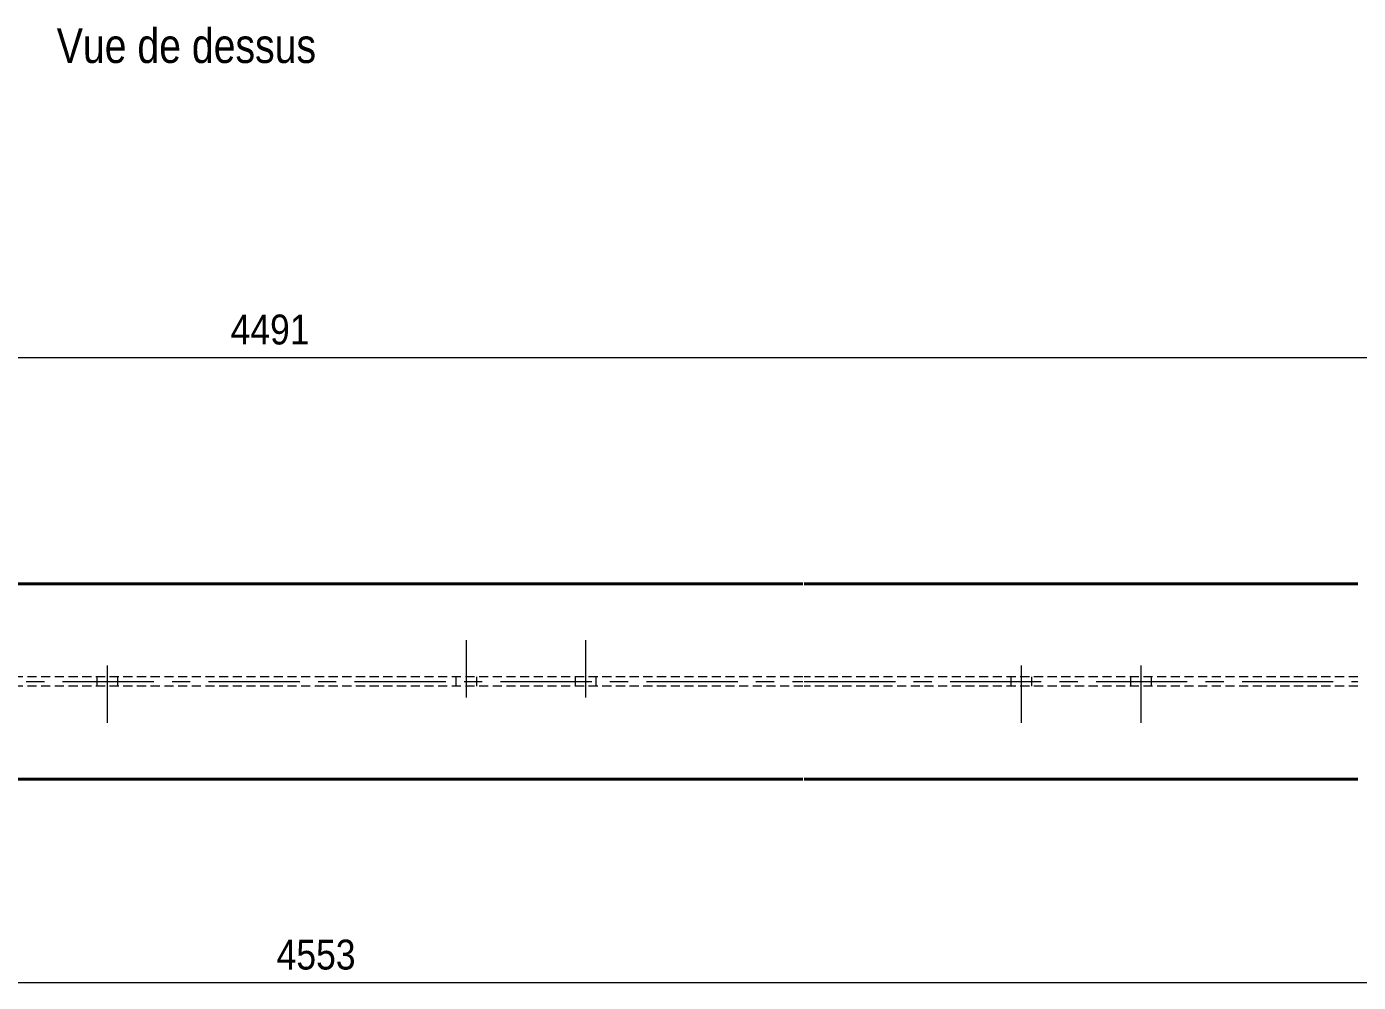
# Model space of a CAD drawing. Header units: millimetres. Extents: x 2 to 410, y 5 to 282.
# Drawn here: x 202.3 to 318.2, y 113.8 to 196.9 of the extents above; entities that cross this region are included whole.
import ezdxf

# ---------------------------------------------------------------- set-up
doc = ezdxf.new("R2010")
doc.units = ezdxf.units.MM
for name, pattern in [('AXES', [12.7, 7.9375, -1.5875, 1.5875, -1.5875]), ('CACHE2', [1.190625, 0.79375, -0.396875]), ('INTERROMPUX2', [9.525, 6.35, -3.175])]:
    doc.linetypes.add(name, pattern=pattern)
for name, color, linetype, lineweight in [('Autre type objet', 1, 'Continuous', 0), ('Axe', 1, 'Continuous', 0), ('Boulon', 7, 'Continuous', 0), ('Cache', 7, 'Continuous', 0), ('Cotation', 7, 'Continuous', 0), ('Piece', 2, 'Continuous', 0)]:
    doc.layers.add(name, color=color, linetype=linetype, lineweight=lineweight)
doc.styles.add('ARIAL', font='ARIAL.TTF')
doc.styles.add('COMIC_SANS_MS', font='COMIC.TTF')

# ---------------------------------------------------------------- blocks, each defined once
blk = doc.blocks.new('*A22')
at = {"layer": 'Boulon', "linetype": 'INTERROMPUX2', "lineweight": 0}
for p, q in [((208.45644, 140.320372), (208.45644, 139.520372)), ((208.45644, 140.320372), (208.45644, 139.520372)), ((208.45644, 140.320372), (208.45644, 139.520372)), ((209.356439, 141.320361), (209.356442, 136.320361)), ((209.356439, 141.320361), (209.356442, 136.320361)), ((209.356439, 141.320361), (209.356442, 136.320361)), ((210.25644, 140.320373), (210.25644, 139.520373)), ((210.25644, 140.320373), (210.25644, 139.520373)), ((210.25644, 140.320373), (210.25644, 139.520373))]:
    blk.add_line(p, q, dxfattribs=at)
blk = doc.blocks.new('*A24')
at = {"layer": 'Boulon', "linetype": 'INTERROMPUX2', "lineweight": 0}
for p, q in [((298.371721, 140.320372), (298.371722, 139.520372)), ((298.371721, 140.320372), (298.371722, 139.520372)), ((298.371721, 140.320372), (298.371722, 139.520372)), ((299.271721, 141.320395), (299.271724, 136.320395)), ((299.271721, 141.320395), (299.271724, 136.320395)), ((299.271721, 141.320395), (299.271724, 136.320395)), ((300.171721, 140.320373), (300.171722, 139.520373)), ((300.171721, 140.320373), (300.171722, 139.520373)), ((300.171721, 140.320373), (300.171722, 139.520373))]:
    blk.add_line(p, q, dxfattribs=at)
blk = doc.blocks.new('*A25')
at = {"layer": 'Boulon', "linetype": 'INTERROMPUX2', "lineweight": 0}
for p, q in [((287.971721, 140.320372), (287.971722, 139.520372)), ((287.971721, 140.320372), (287.971722, 139.520372)), ((287.971721, 140.320372), (287.971722, 139.520372)), ((288.871721, 141.320395), (288.871724, 136.320395)), ((288.871721, 141.320395), (288.871724, 136.320395)), ((288.871721, 141.320395), (288.871724, 136.320395)), ((289.771721, 140.320373), (289.771722, 139.520373)), ((289.771721, 140.320373), (289.771722, 139.520373)), ((289.771721, 140.320373), (289.771722, 139.520373))]:
    blk.add_line(p, q, dxfattribs=at)
blk = doc.blocks.new('*A28')
at = {"layer": 'Boulon', "linetype": 'INTERROMPUX2', "lineweight": 0}
for p, q in [((240.60044, 138.520372), (240.60044, 143.520372)), ((240.60044, 138.520372), (240.60044, 143.520372)), ((240.60044, 138.520372), (240.60044, 143.520372)), ((239.70044, 139.520372), (239.70044, 140.320372)), ((239.70044, 139.520372), (239.70044, 140.320372)), ((239.70044, 139.520372), (239.70044, 140.320372)), ((241.50044, 139.520372), (241.50044, 140.320372)), ((241.50044, 139.520372), (241.50044, 140.320372)), ((241.50044, 139.520372), (241.50044, 140.320372))]:
    blk.add_line(p, q, dxfattribs=at)
blk = doc.blocks.new('*A29')
at = {"layer": 'Boulon', "linetype": 'INTERROMPUX2', "lineweight": 0}
for p, q in [((251.00044, 138.520372), (251.00044, 143.520372)), ((251.00044, 138.520372), (251.00044, 143.520372)), ((251.00044, 138.520372), (251.00044, 143.520372)), ((250.10044, 139.520372), (250.10044, 140.320372)), ((250.10044, 139.520372), (250.10044, 140.320372)), ((250.10044, 139.520372), (250.10044, 140.320372)), ((251.90044, 139.520372), (251.90044, 140.320372)), ((251.90044, 139.520372), (251.90044, 140.320372)), ((251.90044, 139.520372), (251.90044, 140.320372))]:
    blk.add_line(p, q, dxfattribs=at)
blk = doc.blocks.new('*A36')
at = {"layer": 'Axe', "color": 1, "linetype": 'AXES', "lineweight": 15}
for p, q in [((180.070799, 139.920372), (269.886081, 139.920372)), ((269.986081, 139.920372), (318.157362, 139.920372))]:
    blk.add_line(p, q, dxfattribs=at)
at = {"layer": 'Cache', "color": 7, "linetype": 'CACHE2', "lineweight": 20}
for p, q in [((269.886081, 140.320372), (180.070799, 140.320372)), ((318.157362, 140.320372), (269.986081, 140.320372)), ((269.886081, 139.520372), (180.070799, 139.520372)), ((318.157362, 139.520372), (269.986081, 139.520372))]:
    blk.add_line(p, q, dxfattribs=at)
at = {"layer": 'Piece', "color": 2, "linetype": 'Continuous', "lineweight": 40}
for p, q in [((180.070799, 148.420372), (269.886081, 148.420372)), ((269.986081, 148.420372), (318.157362, 148.420372)), ((180.070799, 131.420372), (269.886081, 131.420372)), ((269.986081, 131.420372), (318.157362, 131.420372))]:
    blk.add_line(p, q, dxfattribs=at)
blk = doc.blocks.new('*A80')
at = {"layer": 'Cotation', "linetype": 'Continuous', "lineweight": 0}
blk.add_line((110.94, 168.12), (336.96, 168.12), dxfattribs=at)
at = {"layer": 'Cotation', "style": 'ARIAL', "width": 0.85}
blk.add_text('4491', height=2.6, dxfattribs=at).set_placement((220.09, 169.24))
blk = doc.blocks.new('*A92')
at = {"layer": 'Cotation', "linetype": 'Continuous', "lineweight": 0}
blk.add_line((111.84, 113.75), (344.06, 113.75), dxfattribs=at)
at = {"layer": 'Cotation', "style": 'ARIAL', "width": 0.85}
blk.add_text('4553', height=2.6, dxfattribs=at).set_placement((224.09, 114.87))
blk = doc.blocks.new('*A100')
at = {"layer": 'Autre type objet', "style": 'COMIC_SANS_MS', "width": 0.85}
blk.add_text('Vue de dessus', height=3, dxfattribs=at).set_placement((204.964506, 193.72473))

msp = doc.modelspace()

# ---------------------------------------------------------------- block references
at = {"lineweight": 0}
for name in ['*A100', '*A80', '*A36', '*A28', '*A29', '*A22', '*A25', '*A24', '*A92']:
    msp.add_blockref(name, (0, 0), dxfattribs=at)

doc.saveas('drawing.dxf')
